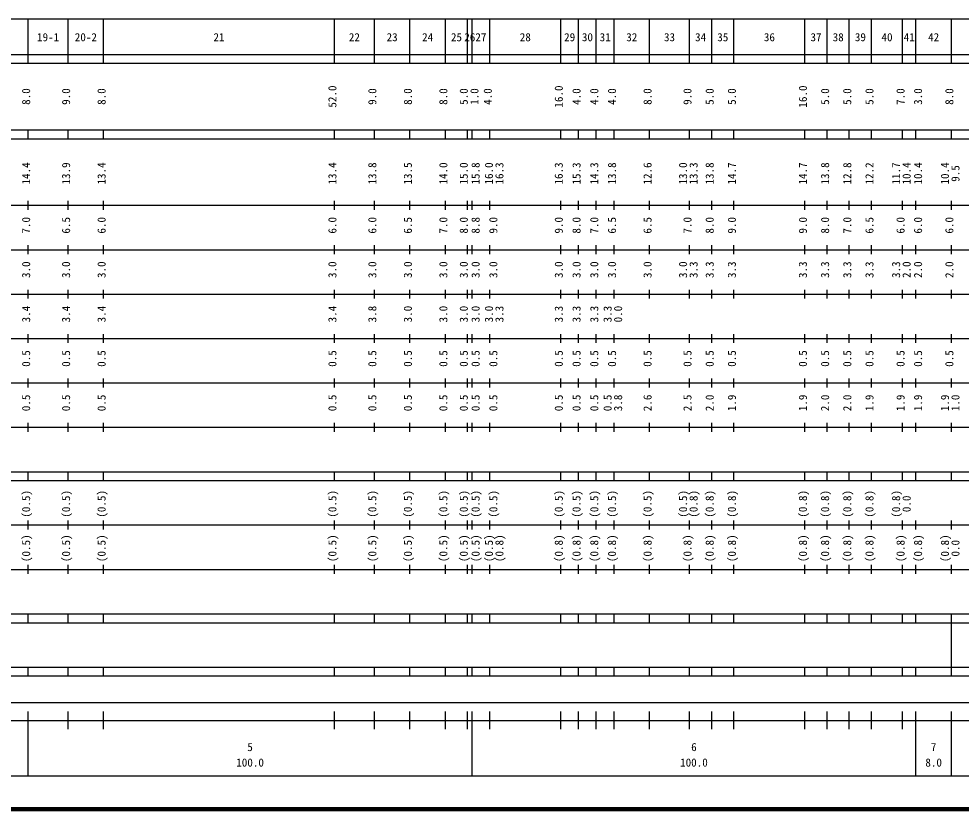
# Model space of a CAD drawing. Units: millimetres on the paper, enlarged 1000 times. Extents: x 40000 to 680000, y 20000 to 380000.
# Drawn here: x 265904 to 478201, y 20000 to 198000 of the extents above; entities that cross this region are included whole.
import ezdxf
from ezdxf.enums import TextEntityAlignment as Align

# ---------------------------------------------------------------- set-up
doc = ezdxf.new("R2010")
doc.units = ezdxf.units.MM
doc.header["$LTSCALE"] = 1000
doc.layers.add('M-TTL', color=2, linetype='Continuous', lineweight=140)
doc.layers.add('M-TTL-BAND', color=7, linetype='Continuous', lineweight=25)
doc.styles.add('ＭＳ ゴシック', font='')
doc.styles.get('ＭＳ ゴシック').set_extended_font_data('MS Gothic')

msp = doc.modelspace()

# ---------------------------------------------------------------- linework, layer by layer
at = {"layer": 'M-TTL'}
msp.add_line((40000, 20000), (680000, 20000), dxfattribs=at)
at = {"layer": 'M-TTL-BAND'}
for p, q in [((68000, 198000), (579000, 198000)), ((268000, 188000), (268000, 198000)), ((277000, 188000), (277000, 198000)), ((285000, 188000), (285000, 198000)), ((337000, 188000), (337000, 198000)), ((346000, 188000), (346000, 198000)), ((354000, 188000), (354000, 198000)), ((362000, 188000), (362000, 198000)), ((367000, 188000), (367000, 198000)), ((368000, 188000), (368000, 198000)), ((372000, 188000), (372000, 198000)), ((388000, 188000), (388000, 198000)), ((392000, 188000), (392000, 198000)), ((396000, 188000), (396000, 198000)), ((400000, 188000), (400000, 198000)), ((408000, 188000), (408000, 198000)), ((417000, 188000), (417000, 198000)), ((422000, 188000), (422000, 198000)), ((427000, 188000), (427000, 198000)), ((443000, 188000), (443000, 198000)), ((448000, 188000), (448000, 198000)), ((453000, 188000), (453000, 198000)), ((458000, 188000), (458000, 198000)), ((465000, 188000), (465000, 198000)), ((468000, 188000), (468000, 198000)), ((476000, 188000), (476000, 198000)), ((40000, 190000), (579000, 190000)), ((40000, 188000), (579000, 188000)), ((40000, 173000), (579000, 173000)), ((268000, 171000), (268000, 173000)), ((277000, 171000), (277000, 173000)), ((285000, 171000), (285000, 173000)), ((337000, 171000), (337000, 173000)), ((346000, 171000), (346000, 173000)), ((354000, 171000), (354000, 173000)), ((362000, 171000), (362000, 173000)), ((367000, 171000), (367000, 173000)), ((368000, 171000), (368000, 173000)), ((372000, 171000), (372000, 173000)), ((388000, 171000), (388000, 173000)), ((392000, 171000), (392000, 173000)), ((396000, 171000), (396000, 173000)), ((400000, 171000), (400000, 173000)), ((408000, 171000), (408000, 173000)), ((417000, 171000), (417000, 173000)), ((422000, 171000), (422000, 173000)), ((427000, 171000), (427000, 173000)), ((443000, 171000), (443000, 173000)), ((448000, 171000), (448000, 173000)), ((453000, 171000), (453000, 173000)), ((458000, 171000), (458000, 173000)), ((465000, 171000), (465000, 173000)), ((468000, 171000), (468000, 173000)), ((476000, 171000), (476000, 173000)), ((40000, 171000), (579000, 171000)), ((40000, 156000), (579000, 156000)), ((268000, 155000), (268000, 157000)), ((277000, 155000), (277000, 157000)), ((285000, 155000), (285000, 157000)), ((337000, 155000), (337000, 157000)), ((346000, 155000), (346000, 157000)), ((354000, 155000), (354000, 157000)), ((362000, 155000), (362000, 157000)), ((367000, 155000), (367000, 157000)), ((368000, 155000), (368000, 157000)), ((372000, 155000), (372000, 157000)), ((388000, 155000), (388000, 157000)), ((392000, 155000), (392000, 157000)), ((396000, 155000), (396000, 157000)), ((400000, 155000), (400000, 157000)), ((408000, 155000), (408000, 157000)), ((417000, 155000), (417000, 157000)), ((422000, 155000), (422000, 157000)), ((427000, 155000), (427000, 157000)), ((443000, 155000), (443000, 157000)), ((448000, 155000), (448000, 157000)), ((453000, 155000), (453000, 157000)), ((458000, 155000), (458000, 157000)), ((465000, 155000), (465000, 157000)), ((468000, 155000), (468000, 157000)), ((476000, 155000), (476000, 157000)), ((268000, 145000), (268000, 147000)), ((277000, 145000), (277000, 147000)), ((285000, 145000), (285000, 147000)), ((337000, 145000), (337000, 147000)), ((346000, 145000), (346000, 147000)), ((354000, 145000), (354000, 147000)), ((362000, 145000), (362000, 147000)), ((367000, 145000), (367000, 147000)), ((368000, 145000), (368000, 147000)), ((372000, 145000), (372000, 147000)), ((388000, 145000), (388000, 147000)), ((392000, 145000), (392000, 147000)), ((396000, 145000), (396000, 147000)), ((400000, 145000), (400000, 147000)), ((408000, 145000), (408000, 147000)), ((417000, 145000), (417000, 147000)), ((422000, 145000), (422000, 147000)), ((427000, 145000), (427000, 147000)), ((443000, 145000), (443000, 147000)), ((448000, 145000), (448000, 147000)), ((453000, 145000), (453000, 147000)), ((458000, 145000), (458000, 147000)), ((465000, 145000), (465000, 147000)), ((468000, 145000), (468000, 147000)), ((476000, 145000), (476000, 147000)), ((46000, 146000), (579000, 146000)), ((52000, 136000), (579000, 136000)), ((268000, 135000), (268000, 137000)), ((277000, 135000), (277000, 137000)), ((285000, 135000), (285000, 137000)), ((337000, 135000), (337000, 137000)), ((346000, 135000), (346000, 137000)), ((354000, 135000), (354000, 137000)), ((362000, 135000), (362000, 137000)), ((367000, 135000), (367000, 137000)), ((368000, 135000), (368000, 137000)), ((372000, 135000), (372000, 137000)), ((388000, 135000), (388000, 137000)), ((392000, 135000), (392000, 137000)), ((396000, 135000), (396000, 137000)), ((400000, 135000), (400000, 137000)), ((408000, 135000), (408000, 137000)), ((417000, 135000), (417000, 137000)), ((422000, 135000), (422000, 137000)), ((427000, 135000), (427000, 137000)), ((443000, 135000), (443000, 137000)), ((448000, 135000), (448000, 137000)), ((453000, 135000), (453000, 137000)), ((458000, 135000), (458000, 137000)), ((465000, 135000), (465000, 137000)), ((468000, 135000), (468000, 137000)), ((476000, 135000), (476000, 137000)), ((46000, 126000), (579000, 126000)), ((268000, 125000), (268000, 127000)), ((277000, 125000), (277000, 127000)), ((285000, 125000), (285000, 127000)), ((337000, 125000), (337000, 127000)), ((346000, 125000), (346000, 127000)), ((354000, 125000), (354000, 127000)), ((362000, 125000), (362000, 127000)), ((367000, 125000), (367000, 127000)), ((368000, 125000), (368000, 127000)), ((372000, 125000), (372000, 127000)), ((388000, 125000), (388000, 127000)), ((392000, 125000), (392000, 127000)), ((396000, 125000), (396000, 127000)), ((400000, 125000), (400000, 127000)), ((408000, 125000), (408000, 127000)), ((417000, 125000), (417000, 127000)), ((422000, 125000), (422000, 127000)), ((427000, 125000), (427000, 127000)), ((443000, 125000), (443000, 127000)), ((448000, 125000), (448000, 127000)), ((453000, 125000), (453000, 127000)), ((458000, 125000), (458000, 127000)), ((465000, 125000), (465000, 127000)), ((468000, 125000), (468000, 127000)), ((476000, 125000), (476000, 127000)), ((268000, 115000), (268000, 117000)), ((277000, 115000), (277000, 117000)), ((285000, 115000), (285000, 117000)), ((337000, 115000), (337000, 117000)), ((346000, 115000), (346000, 117000)), ((354000, 115000), (354000, 117000)), ((362000, 115000), (362000, 117000)), ((367000, 115000), (367000, 117000)), ((368000, 115000), (368000, 117000)), ((372000, 115000), (372000, 117000)), ((388000, 115000), (388000, 117000)), ((392000, 115000), (392000, 117000)), ((396000, 115000), (396000, 117000)), ((400000, 115000), (400000, 117000)), ((408000, 115000), (408000, 117000)), ((417000, 115000), (417000, 117000)), ((422000, 115000), (422000, 117000)), ((427000, 115000), (427000, 117000)), ((443000, 115000), (443000, 117000)), ((448000, 115000), (448000, 117000)), ((453000, 115000), (453000, 117000)), ((458000, 115000), (458000, 117000)), ((465000, 115000), (465000, 117000)), ((468000, 115000), (468000, 117000)), ((476000, 115000), (476000, 117000)), ((52000, 116000), (579000, 116000)), ((268000, 105000), (268000, 107000)), ((277000, 105000), (277000, 107000)), ((285000, 105000), (285000, 107000)), ((337000, 105000), (337000, 107000)), ((346000, 105000), (346000, 107000)), ((354000, 105000), (354000, 107000)), ((362000, 105000), (362000, 107000)), ((367000, 105000), (367000, 107000)), ((368000, 105000), (368000, 107000)), ((372000, 105000), (372000, 107000)), ((388000, 105000), (388000, 107000)), ((392000, 105000), (392000, 107000)), ((396000, 105000), (396000, 107000)), ((400000, 105000), (400000, 107000)), ((408000, 105000), (408000, 107000)), ((417000, 105000), (417000, 107000)), ((422000, 105000), (422000, 107000)), ((427000, 105000), (427000, 107000)), ((443000, 105000), (443000, 107000)), ((448000, 105000), (448000, 107000)), ((453000, 105000), (453000, 107000)), ((458000, 105000), (458000, 107000)), ((465000, 105000), (465000, 107000)), ((468000, 105000), (468000, 107000)), ((476000, 105000), (476000, 107000)), ((46000, 106000), (579000, 106000)), ((40000, 96000), (579000, 96000)), ((268000, 94000), (268000, 96000)), ((277000, 94000), (277000, 96000)), ((285000, 94000), (285000, 96000)), ((337000, 94000), (337000, 96000)), ((346000, 94000), (346000, 96000)), ((354000, 94000), (354000, 96000)), ((362000, 94000), (362000, 96000)), ((367000, 94000), (367000, 96000)), ((368000, 94000), (368000, 96000)), ((372000, 94000), (372000, 96000)), ((388000, 94000), (388000, 96000)), ((392000, 94000), (392000, 96000)), ((396000, 94000), (396000, 96000)), ((400000, 94000), (400000, 96000)), ((408000, 94000), (408000, 96000)), ((417000, 94000), (417000, 96000)), ((422000, 94000), (422000, 96000)), ((427000, 94000), (427000, 96000)), ((443000, 94000), (443000, 96000)), ((448000, 94000), (448000, 96000)), ((453000, 94000), (453000, 96000)), ((458000, 94000), (458000, 96000)), ((465000, 94000), (465000, 96000)), ((468000, 94000), (468000, 96000)), ((476000, 94000), (476000, 96000)), ((40000, 94000), (579000, 94000)), ((268000, 83000), (268000, 85000)), ((277000, 83000), (277000, 85000)), ((285000, 83000), (285000, 85000)), ((337000, 83000), (337000, 85000)), ((346000, 83000), (346000, 85000)), ((354000, 83000), (354000, 85000)), ((362000, 83000), (362000, 85000)), ((367000, 83000), (367000, 85000)), ((368000, 83000), (368000, 85000)), ((372000, 83000), (372000, 85000)), ((388000, 83000), (388000, 85000)), ((392000, 83000), (392000, 85000)), ((396000, 83000), (396000, 85000)), ((400000, 83000), (400000, 85000)), ((408000, 83000), (408000, 85000)), ((417000, 83000), (417000, 85000)), ((422000, 83000), (422000, 85000)), ((427000, 83000), (427000, 85000)), ((443000, 83000), (443000, 85000)), ((448000, 83000), (448000, 85000)), ((453000, 83000), (453000, 85000)), ((458000, 83000), (458000, 85000)), ((465000, 83000), (465000, 85000)), ((468000, 83000), (468000, 85000)), ((476000, 83000), (476000, 85000)), ((49000, 84000), (579000, 84000)), ((268000, 73000), (268000, 75000)), ((277000, 73000), (277000, 75000)), ((285000, 73000), (285000, 75000)), ((337000, 73000), (337000, 75000)), ((346000, 73000), (346000, 75000)), ((354000, 73000), (354000, 75000)), ((362000, 73000), (362000, 75000)), ((367000, 73000), (367000, 75000)), ((368000, 73000), (368000, 75000)), ((372000, 73000), (372000, 75000)), ((388000, 73000), (388000, 75000)), ((392000, 73000), (392000, 75000)), ((396000, 73000), (396000, 75000)), ((400000, 73000), (400000, 75000)), ((408000, 73000), (408000, 75000)), ((417000, 73000), (417000, 75000)), ((422000, 73000), (422000, 75000)), ((427000, 73000), (427000, 75000)), ((443000, 73000), (443000, 75000)), ((448000, 73000), (448000, 75000)), ((453000, 73000), (453000, 75000)), ((458000, 73000), (458000, 75000)), ((465000, 73000), (465000, 75000)), ((468000, 73000), (468000, 75000)), ((476000, 73000), (476000, 75000)), ((40000, 74000), (579000, 74000)), ((40000, 64000), (579000, 64000)), ((268000, 62000), (268000, 64000)), ((277000, 62000), (277000, 64000)), ((285000, 62000), (285000, 64000)), ((337000, 62000), (337000, 64000)), ((346000, 62000), (346000, 64000)), ((354000, 62000), (354000, 64000)), ((362000, 62000), (362000, 64000)), ((367000, 62000), (367000, 64000)), ((368000, 62000), (368000, 64000)), ((372000, 62000), (372000, 64000)), ((388000, 62000), (388000, 64000)), ((392000, 62000), (392000, 64000)), ((396000, 62000), (396000, 64000)), ((400000, 62000), (400000, 64000)), ((408000, 62000), (408000, 64000)), ((417000, 62000), (417000, 64000)), ((422000, 62000), (422000, 64000)), ((427000, 62000), (427000, 64000)), ((443000, 62000), (443000, 64000)), ((448000, 62000), (448000, 64000)), ((453000, 62000), (453000, 64000)), ((458000, 62000), (458000, 64000)), ((465000, 62000), (465000, 64000)), ((468000, 62000), (468000, 64000)), ((476000, 62000), (476000, 64000)), ((40000, 62000), (579000, 62000)), ((476000, 52000), (476000, 62000)), ((40000, 52000), (579000, 52000)), ((268000, 50000), (268000, 52000)), ((277000, 50000), (277000, 52000)), ((285000, 50000), (285000, 52000)), ((337000, 50000), (337000, 52000)), ((346000, 50000), (346000, 52000)), ((354000, 50000), (354000, 52000)), ((362000, 50000), (362000, 52000)), ((367000, 50000), (367000, 52000)), ((368000, 50000), (368000, 52000)), ((372000, 50000), (372000, 52000)), ((388000, 50000), (388000, 52000)), ((392000, 50000), (392000, 52000)), ((396000, 50000), (396000, 52000)), ((400000, 50000), (400000, 52000)), ((408000, 50000), (408000, 52000)), ((417000, 50000), (417000, 52000)), ((422000, 50000), (422000, 52000)), ((427000, 50000), (427000, 52000)), ((443000, 50000), (443000, 52000)), ((448000, 50000), (448000, 52000)), ((453000, 50000), (453000, 52000)), ((458000, 50000), (458000, 52000)), ((465000, 50000), (465000, 52000)), ((468000, 50000), (468000, 52000)), ((476000, 50000), (476000, 52000)), ((40000, 50000), (579000, 50000)), ((71000, 44000), (565000, 44000)), ((268000, 27500), (268000, 42000)), ((277000, 38000), (277000, 42000)), ((285000, 38000), (285000, 42000)), ((337000, 38000), (337000, 42000)), ((346000, 38000), (346000, 42000)), ((354000, 38000), (354000, 42000)), ((362000, 38000), (362000, 42000)), ((367000, 38000), (367000, 42000)), ((368000, 27500), (368000, 42000)), ((372000, 38000), (372000, 42000)), ((388000, 38000), (388000, 42000)), ((392000, 38000), (392000, 42000)), ((396000, 38000), (396000, 42000)), ((400000, 38000), (400000, 42000)), ((408000, 38000), (408000, 42000)), ((417000, 38000), (417000, 42000)), ((422000, 38000), (422000, 42000)), ((427000, 38000), (427000, 42000)), ((443000, 38000), (443000, 42000)), ((448000, 38000), (448000, 42000)), ((453000, 38000), (453000, 42000)), ((458000, 38000), (458000, 42000)), ((465000, 38000), (465000, 42000)), ((468000, 27500), (468000, 42000)), ((476000, 27500), (476000, 42000)), ((40000, 40000), (579000, 40000)), ((68000, 27500), (579000, 27500))]:
    msp.add_line(p, q, dxfattribs=at)

# ---------------------------------------------------------------- texts
at = {"layer": 'M-TTL-BAND', "style": 'ＭＳ ゴシック'}
for s, p in [('19-1', (272500, 192405)), ('20-2', (281000, 192405)), ('21', (311000, 192405)), ('22', (341500, 192405)), ('23', (350000, 192405)), ('24', (358000, 192405)), ('25', (364500, 192405)), ('26', (367500, 192405)), ('27', (370000, 192405)), ('28', (380000, 192405)), ('29', (390000, 192405)), ('30', (394000, 192405)), ('31', (398000, 192405)), ('32', (404000, 192405)), ('33', (412500, 192405)), ('34', (419500, 192405)), ('35', (424500, 192405)), ('36', (435000, 192405)), ('37', (445500, 192405)), ('38', (450500, 192405)), ('39', (455500, 192405)), ('40', (461500, 192405)), ('41', (466500, 192405)), ('42', (472000, 192405)), ('5', (318000, 32523)), ('6', (418000, 32523)), ('7', (472000, 32523)), ('100.0', (318000, 29033)), ('100.0', (418000, 29033)), ('8.0', (472000, 29033))]:
    msp.add_text(s, height=1833, dxfattribs=at).set_placement(p, align=Align.BOTTOM_CENTER)
for s, p in [('52.0', (338000, 180500)), ('16.0', (389000, 180500)), ('16.0', (444000, 180500)), ('8.0', (269000, 180500)), ('9.0', (278000, 180500)), ('8.0', (286000, 180500)), ('9.0', (347000, 180500)), ('8.0', (355000, 180500)), ('8.0', (363000, 180500)), ('5.0', (367596, 180500)), ('1.0', (370009, 180500)), ('4.0', (373000, 180500)), ('4.0', (393000, 180500)), ('4.0', (397000, 180500)), ('4.0', (401000, 180500)), ('8.0', (409000, 180500)), ('9.0', (418000, 180500)), ('5.0', (423000, 180500)), ('5.0', (428000, 180500)), ('5.0', (449000, 180500)), ('5.0', (454000, 180500)), ('5.0', (459000, 180500)), ('7.0', (466000, 180500)), ('3.0', (469946, 180500)), ('8.0', (477000, 180500)), ('14.4', (269000, 163174)), ('13.9', (278000, 163174)), ('13.4', (286000, 163174)), ('13.4', (338000, 163174)), ('13.8', (347000, 163174)), ('13.5', (355000, 163174)), ('14.0', (363000, 163174)), ('15.0', (367596, 163174)), ('15.8', (370262, 163174)), ('16.0', (373262, 163174)), ('16.3', (375632, 163174)), ('16.3', (389000, 163174)), ('15.3', (393000, 163174)), ('14.3', (397000, 163174)), ('13.8', (401000, 163174)), ('12.6', (409000, 163174)), ('13.0', (417000, 163174)), ('13.3', (419370, 163174)), ('13.8', (423000, 163174)), ('14.7', (428000, 163174)), ('14.7', (444000, 163174)), ('13.8', (449000, 163174)), ('12.8', (454000, 163174)), ('12.2', (459000, 163174)), ('11.7', (465000, 163174)), ('10.4', (467370, 163174)), ('10.4', (469946, 163174)), ('10.4', (476000, 163174)), ('9.5', (478370, 163174)), ('7.0', (269000, 151500)), ('6.5', (278000, 151500)), ('6.0', (286000, 151500)), ('6.0', (338000, 151500)), ('6.0', (347000, 151500)), ('6.5', (355000, 151500)), ('7.0', (363000, 151500)), ('8.0', (367596, 151500)), ('8.8', (370262, 151500)), ('9.0', (374262, 151500)), ('9.0', (389000, 151500)), ('8.0', (393000, 151500)), ('7.0', (397000, 151500)), ('6.5', (401000, 151500)), ('6.5', (409000, 151500)), ('7.0', (418000, 151500)), ('8.0', (423000, 151500)), ('9.0', (428000, 151500)), ('9.0', (444000, 151500)), ('8.0', (449000, 151500)), ('7.0', (454000, 151500)), ('6.5', (459000, 151500)), ('6.0', (466000, 151500)), ('6.0', (469946, 151500)), ('6.0', (477000, 151500)), ('3.0', (269000, 141500)), ('3.0', (278000, 141500)), ('3.0', (286000, 141500)), ('3.0', (338000, 141500)), ('3.0', (347000, 141500)), ('3.0', (355000, 141500)), ('3.0', (363000, 141500)), ('3.0', (367596, 141500)), ('3.0', (370262, 141500)), ('3.0', (374262, 141500)), ('3.0', (389000, 141500)), ('3.0', (393000, 141500)), ('3.0', (397000, 141500)), ('3.0', (401000, 141500)), ('3.0', (409000, 141500)), ('3.0', (417000, 141500)), ('3.3', (419370, 141500)), ('3.3', (423000, 141500)), ('3.3', (428000, 141500)), ('3.3', (444000, 141500)), ('3.3', (449000, 141500)), ('3.3', (454000, 141500)), ('3.3', (459000, 141500)), ('3.3', (465000, 141500)), ('2.0', (467370, 141500)), ('2.0', (469946, 141500)), ('2.0', (477000, 141500)), ('3.4', (269000, 131500)), ('3.4', (278000, 131500)), ('3.4', (286000, 131500)), ('3.4', (338000, 131500)), ('3.8', (347000, 131500)), ('3.0', (355000, 131500)), ('3.0', (363000, 131500)), ('3.0', (367596, 131500)), ('3.0', (370262, 131500)), ('3.0', (373262, 131500)), ('3.3', (375632, 131500)), ('3.3', (389000, 131500)), ('3.3', (393000, 131500)), ('3.3', (397000, 131500)), ('3.3', (400000, 131500)), ('0.0', (402370, 131500)), ('0.5', (269000, 121500)), ('0.5', (278000, 121500)), ('0.5', (286000, 121500)), ('0.5', (338000, 121500)), ('0.5', (347000, 121500)), ('0.5', (355000, 121500)), ('0.5', (363000, 121500)), ('0.5', (367596, 121500)), ('0.5', (370262, 121500)), ('0.5', (374262, 121500)), ('0.5', (389000, 121500)), ('0.5', (393000, 121500)), ('0.5', (397000, 121500)), ('0.5', (401000, 121500)), ('0.5', (409000, 121500)), ('0.5', (418000, 121500)), ('0.5', (423000, 121500)), ('0.5', (428000, 121500)), ('0.5', (444000, 121500)), ('0.5', (449000, 121500)), ('0.5', (454000, 121500)), ('0.5', (459000, 121500)), ('0.5', (466000, 121500)), ('0.5', (469946, 121500)), ('0.5', (477000, 121500)), ('0.5', (269000, 111500)), ('0.5', (278000, 111500)), ('0.5', (286000, 111500)), ('0.5', (338000, 111500)), ('0.5', (347000, 111500)), ('0.5', (355000, 111500)), ('0.5', (363000, 111500)), ('0.5', (367596, 111500)), ('0.5', (370262, 111500)), ('0.5', (374262, 111500)), ('0.5', (389000, 111500)), ('0.5', (393000, 111500)), ('0.5', (397000, 111500)), ('0.5', (400000, 111500)), ('3.8', (402370, 111500)), ('2.6', (409000, 111500)), ('2.5', (418000, 111500)), ('2.0', (423000, 111500)), ('1.9', (428000, 111500)), ('1.9', (444000, 111500)), ('2.0', (449000, 111500)), ('2.0', (454000, 111500)), ('1.9', (459000, 111500)), ('1.9', (466000, 111500)), ('1.9', (469946, 111500)), ('1.9', (476000, 111500)), ('1.0', (478370, 111500)), ('(0.5)', (269000, 88764)), ('(0.5)', (278000, 88764)), ('(0.5)', (286000, 88764)), ('(0.5)', (338000, 88764)), ('(0.5)', (347000, 88764)), ('(0.5)', (355000, 88764)), ('(0.5)', (363000, 88764)), ('(0.5)', (367596, 88764)), ('(0.5)', (370262, 88764)), ('(0.5)', (374262, 88764)), ('(0.5)', (389000, 88764)), ('(0.5)', (393000, 88764)), ('(0.5)', (397000, 88764)), ('(0.5)', (401000, 88764)), ('(0.5)', (409000, 88764)), ('(0.5)', (417000, 88764)), ('(0.8)', (419370, 88764)), ('(0.8)', (423000, 88764)), ('(0.8)', (428000, 88764)), ('(0.8)', (444000, 88764)), ('(0.8)', (449000, 88764)), ('(0.8)', (454000, 88764)), ('(0.8)', (459000, 88764)), ('(0.8)', (465000, 88764)), ('0.0', (467370, 88764)), ('(0.5)', (269000, 78764)), ('(0.5)', (278000, 78764)), ('(0.5)', (286000, 78764)), ('(0.5)', (338000, 78764)), ('(0.5)', (347000, 78764)), ('(0.5)', (355000, 78764)), ('(0.5)', (363000, 78764)), ('(0.5)', (367596, 78764)), ('(0.5)', (370262, 78764)), ('(0.5)', (373262, 78764)), ('(0.8)', (375632, 78764)), ('(0.8)', (389000, 78764)), ('(0.8)', (393000, 78764)), ('(0.8)', (397000, 78764)), ('(0.8)', (401000, 78764)), ('(0.8)', (409000, 78764)), ('(0.8)', (418000, 78764)), ('(0.8)', (423000, 78764)), ('(0.8)', (428000, 78764)), ('(0.8)', (444000, 78764)), ('(0.8)', (449000, 78764)), ('(0.8)', (454000, 78764)), ('(0.8)', (459000, 78764)), ('(0.8)', (466000, 78764)), ('(0.8)', (469946, 78764)), ('(0.8)', (476000, 78764)), ('0.0', (478370, 78764))]:
    msp.add_text(s, height=1833, rotation=90, dxfattribs=at).set_placement(p, align=Align.BOTTOM_CENTER)

doc.saveas('drawing.dxf')
